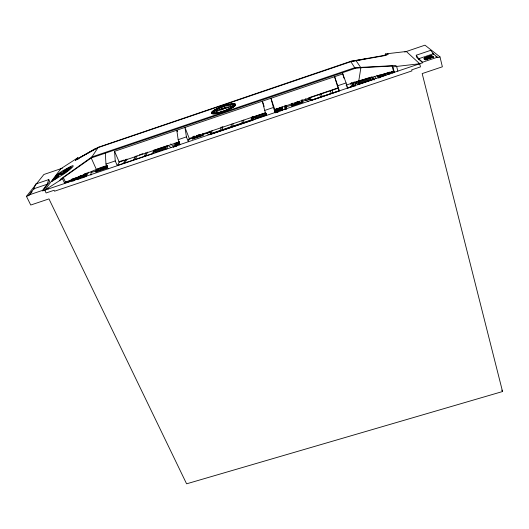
<?xml version="1.0" encoding="UTF-8"?>
<svg xmlns="http://www.w3.org/2000/svg" width="529" height="529" viewBox="0 0 529 529"><rect width="100%" height="100%" fill="white"/><g stroke="black" fill="none" stroke-linecap="round" stroke-linejoin="round"><path stroke-width="0.79" d="M252.564 120.037L253.325 116.347L253.318 119.534L266.517 115.077M252.168 116.367L252.148 118.324L251.282 119.951L211.547 133.354L210.35 132.673L210.635 131.238M251.308 117.557L251.275 120.268L252.922 116.334M243.677 122.516L243.796 120.096M90.942 175.073L91.074 172.606L91.861 171.336M242.018 123.078L242.156 120.645M356.004 83.602L356.11 82.081L369.566 77.538M286.004 105.456L286.268 109.404M232.78 126.193L233.024 123.733M231.127 126.748L231.404 124.117M222.319 129.717L222.802 126.391M220.666 130.279L221.175 126.94M153.503 152.385L153.84 150.236L167.263 145.7M346.045 85.156L358.774 80.858L360.884 67.725L392.108 66.013L392.875 66.866L394.33 72.308L393.556 71.428L392.108 66.013M192.688 136.806L192.569 139.061L203.354 135.424L203.103 134.505L209.094 132.481L211.481 133.692L212.056 130.65M209.094 132.481L209.358 131.179M203.308 133.467L202.997 134.796L201.946 135.371M202.977 133.579L202.455 135.067M354.086 81.916L352.195 86.683L350.377 83.443M355.138 85.896L356.11 82.081L357.723 84.779L372.919 79.654L371.06 77.029L373.864 79.813M194.255 136.502L193.912 137.791L194.374 137.831M194.103 135.966L193.588 137.937L194.685 137.738M192.569 139.061L193.138 136.951M189.263 138.472L188.324 141.765L186.42 136.885L184.965 127.449L189.263 138.472L265.452 112.756M179.146 144.146L178.868 145.019L180.402 144.496M179.265 143.782L179.543 142.923M173.267 147.108L174.596 143.22M28.943 194.97L33.876 188.747L35.668 184.019L48.794 179.576L47.134 184.264L42.492 190.394L28.943 194.97L29.168 195.432L26.45 196.345L30.748 205.027L48.966 198.904L186.598 483.823L502.55 391.533L422.175 73.584L442.37 66.799L439.989 56.914L424.972 45.177L404.778 52.027M166.688 149.052L168.01 145.449L171.244 147.657M152.299 153.906L153.84 150.236M145.911 155.791L147.545 152.094M144.291 156.333L145.944 152.63M67.586 169.478A2.962 0.364 -35.4 0 1 68.301 169.3L68.049 168.976A2.962 0.364 -35.4 0 0 66.251 169.796L66.502 170.12M67.871 169.597L66.872 170.609M135.272 159.374L137.064 155.632M133.658 159.923L135.47 156.167M125.062 162.82L127 159.031M123.449 163.362L125.413 159.566M179.596 141.739L119.25 162.105L117.319 165.709L115.243 160.935L114.575 151.327L342.805 73.908M96.853 169.154L95.696 171.046L95.908 171.971L106.428 168.42L106.217 167.495L107.294 165.63M107.096 166.093L105.866 167.958M98.916 168.401L97.6 170.669L105.364 168.176M98.606 168.506L97.283 170.801L105.45 168.143M95.908 171.971L97.918 168.645M428.331 57.066C430.103 56.253 428.629 57.112 429.237 56.808M85.711 176.878L88.674 172.196M84.871 176.607L85.493 175.635L82.511 176.64L81.876 177.618M87.239 172.91L86.63 173.869L83.668 174.868M80.256 178.174L80.897 177.189L77.915 178.194L77.267 179.179M432.471 56.226L429.171 58.362A6.454 1.375 -17 0 1 427.287 59.076L425.131 59.803M363.416 59.453L364.984 59.036L350.648 61.351L98.275 147.28L91.219 157.973L63.341 177.592L62.508 178.756L44.753 190.176L46.102 192.966L54.09 190.275L54.533 191.207L411.959 70.899L411.688 69.861L420.482 66.899L419.689 63.758L406.338 51.498L385.562 53.912L385.945 55.327M75.878 179.635L76.526 178.65L73.551 179.655L72.89 180.647M71.567 181.077L72.235 180.091L69.266 181.09L68.585 182.082M67.256 182.531L67.937 181.54L64.968 182.545M107.281 165.769L96.371 169.452L65.53 182.267L64.71 183.444L62.508 178.756M76.758 158.442L75.548 160.128L77.803 157.768L78.391 159.057M59.585 180.634L60.736 179.047L91.901 156.941L354.747 67.705L395.771 65.517L396.618 66.436L397.861 71.117M66.251 169.796L66.185 170.331M106.461 167.64L105.436 168.229M57 177.651L59.036 174.894L56.907 176.263L54.851 179.033M44.753 190.176L60.835 168.738L77.803 157.768M42.492 190.394L42.717 190.863L49.739 181.566L48.794 179.576M30.153 194.183L32.124 191.696M26.45 196.345L43.9 174.484L62.396 168.202M69.716 168.546L67.977 169.743A2.962 0.364 -35.4 0 1 67.09 170.523M68.01 169.062L69.583 168.024L67.725 169.419A2.962 0.364 -35.4 0 1 64.802 171.647A2.962 0.364 -35.4 0 1 63.235 172.242A2.962 0.364 -35.4 0 1 65.629 170.212M64.148 171.998L63.943 172.414L64.875 171.998M431.717 57.516L431.73 57.601M350.515 83.688L351.606 82.55L352.876 84.772L352.036 86.406L347.348 87.993M431.228 57.76L431.056 57.714M66.396 170.979L65.358 171.7M65.874 170.616L66.389 170.272M68.783 169.042L69.835 168.348M98.275 147.28L76.798 159.169M95.703 148.385L75.548 160.128L98.05 147.617L350.859 61.681L384.629 55.631L388.266 54.401L387.578 53.674M99.181 168.189L99.67 167.951M430.5 57.906L430.699 57.952M202.567 135.107L202.078 135.325M219.317 109.721L222.206 108.313L223.331 108.121L220.719 109.391L224.845 107.85L222.292 109.1L222.663 109.027L227.206 106.699L227.086 107.566L228.693 107.023L228.64 107.433L225.156 108.617L225.222 108.167L221.975 109.761L219.191 110.277A2.453 0.489 -20.1 0 1 216.95 111.407L214.318 112.3L214.576 110.978L217.188 110.092A2.506 0.503 -20.1 0 1 219.304 109.728M105.939 168.01L105.562 168.182M432.444 57.337L432.054 57.443L432.464 57.304M430.236 57.635L429.012 57.747L430.269 57.615M432.411 57.35A22.198 4.635 -17 0 1 429.455 58.236A6.93 1.468 -16.9 0 1 426.903 58.818L424.873 59.056M424.218 59.017L426.506 58.884M432.325 57.317L433.436 57.006M430.52 56.649L430.632 56.742A6.765 1.428 -17 0 1 428.12 57.747L428.1 57.767A7.247 1.534 -17 0 1 427.849 57.859L427.346 58.025A2.724 0.582 -17 0 1 427.101 58.104L426.963 58.15M360.884 67.725L355.19 68.386L91.219 157.973L96.371 169.452M42.717 190.863L422.704 62.739L416.812 57.456L416.244 55.228L430.751 50.321L433.357 53.779L437.728 57.674L439.989 56.914M425.799 58.362A3.485 0.741 -17 0 0 426.83 58.078A6.751 1.428 -17 0 0 427.584 57.833L427.604 57.826A7.247 1.534 -17 0 0 430.513 56.649M108.068 168.83L105.965 164.069L115.243 160.935M180.091 144.543L178.167 139.676L186.42 136.885M266.411 115.441L264.698 110.435L273.407 107.493L270.974 98.268L274.796 109.602L275.106 112.512L273.407 107.493M337.773 85.744L334.599 76.692L338.064 88.244L339.307 90.862L337.773 85.744L346.078 82.934L342.382 72.731L343.982 78.166M100.642 167.614L105.945 165.822M425.329 57.985L425.984 58.117L425.581 57.773M427.829 57.145L428.106 57.053M118.833 161.788L123.951 160.056M139.286 154.885L142.982 153.635M428.146 57.311L427.392 57.198L428.04 57.324M318.749 94.413L310.278 97.27L311.257 100.484L339.063 91.107M329.362 90.829L319.516 94.155L320.548 97.025M331.22 90.201L330.103 90.578L331.306 93.402M337.238 88.171L331.782 90.009L333.012 92.826M274.842 109.443L277.943 108.392M278.981 108.002L282.089 106.957M84.283 173.909L86.498 173.162M274.796 109.602L338.064 88.244M265.578 112.869L254.409 116.638L254.416 117.954L256.499 117.769L266.431 114.416M188.264 139.511L192.325 138.142M79.105 176.415L82.061 175.416M379.829 75.019L377.27 75.878L376.8 75.257M91.074 172.606L95.696 171.046M106.217 167.495L107.473 167.071M254.251 117.603L266.378 113.51M71.739 179.205L73.214 178.709L72.552 179.688L69.583 180.687M201.966 135.285L194.368 137.917M286.632 108.881L286.619 106.752L291.492 105.106L291.208 103.658M291.492 105.106L291.777 106.031L302.859 102.289L302.575 101.363L308.738 99.287L311.257 100.484M389.179 72.248L386.606 73.121L387.109 73.736L390.342 72.645L389.82 72.03M153.992 151.744L165.815 147.75M357.869 83.086L370.346 78.874M65.298 182.135L68.261 181.136M393.728 71.514L391.791 72.169L391.262 71.554M394.369 71.58L391.784 72.46L392.313 73.075L394.264 72.42M416.244 55.228L418.684 58.739L422.572 62.217L437.602 57.145M117.511 165.365L153.331 153.291M211.481 133.692L253.16 119.64L252.624 117.788M339.592 90.604L311.164 100.193L309.875 99.525L309.32 97.667M348.333 87.986L354.126 86.029L352.764 82.874M253.279 120.043L209.702 134.73L206.317 133.42M72.572 181.163L74.814 180.409M76.956 179.695L79.952 178.683M81.578 178.128L84.574 177.116M174.682 146.672L176.99 145.892M275.53 112.822L278.684 111.758M378.625 78.034L380.576 77.373M426.91 58.164L426.943 58.15A3.564 0.754 -17 0 1 425.514 58.527L424.972 58.607A1.752 0.37 -17 0 1 424.522 58.395A2.321 0.496 -17 0 1 424.999 58.018L425.045 58.045A1.805 0.384 -17 0 0 424.853 58.197A1.574 0.337 -17 0 0 424.767 58.316M428.986 57.026L429.693 56.808L428.503 57.185M358.774 80.858L393.556 71.428M293.205 104.987L301.867 102.011L301.702 100.067M355.19 68.386L350.648 61.351L383.532 55.532L386.137 54.527L385.562 53.912M293.218 104.894L292.768 104.887L292.418 103.188M430.454 56.041L430.427 56.041A2.519 0.536 -17 0 0 429.092 56.378A6.943 1.481 -16.9 0 0 425.693 57.694L425.693 57.694A6.348 1.356 -16.9 0 1 427.961 56.702L427.981 56.696A5.978 1.276 -16.9 0 1 429.409 56.226A2.751 0.582 -17 0 1 430.593 55.935L431.287 55.902A1.706 0.364 -17 0 1 430.599 56.55M424.847 58.203L425.475 58.117M425.918 58.058L427.584 57.833M428.133 57.76L429.528 57.568M430.123 57.489L432.775 56.967L431.439 55.882A1.931 0.41 -17 0 0 429.634 56.134A7.69 1.64 -16.9 0 0 426.519 57.231A4.9 1.045 -17 0 0 424.642 58.19M392.875 66.866L419.689 63.758M430.58 56.021L431.023 56.094L430.606 56.55M427.293 58.448L426.817 58.607L427.617 58.382L426.533 58.712L427.67 58.488L426.863 58.646M308.731 101.284L305.881 100.252L305.491 98.837M432.391 53.429L433.482 54.295L433.357 53.779L418.684 58.739L418.809 59.248M435.909 56.226L437.728 57.674M426.896 57.555L427.485 57.608L426.03 57.754L426.44 57.681M371.589 76.996L374.327 79.899M170.788 143.908L173.968 147.307M374.565 76.48L375.94 78.358M372.773 77.148L374.155 79.079M356.083 60.716L360.963 67.851M346.819 86.611L347.593 88.065L346.078 82.934M501.803 390.091L502.55 391.533M34.094 189.203L33.876 188.747L47.134 184.264L47.359 184.727M47.808 188.212L48.199 189.018M63.341 177.592L65.53 182.267M114.575 151.327L119.25 162.105M177.38 131.681L176.798 130.213L178.167 139.676M321.189 93.587L322.247 96.457M264.163 106.468L262.358 101.191L264.698 110.435M284.946 105.225L285.799 109.04M308.328 97.878L308.738 99.287M302.284 100.041L302.859 102.289M302.211 99.941L302.575 101.363M422.572 62.217L422.704 62.739M301.371 100.179L301.616 102.037L293.066 105.02L292.438 105.013L292.081 103.3M291.327 103.737L291.777 106.031M286.374 105.291L286.619 106.752M284.523 106.422L285.019 109.569M266.279 113.232L266.365 114.7M105.324 153.185L105.965 164.069M253.325 116.347L253.417 117.941M354.754 82.121L354.919 86.227M425.752 58.408A1.574 0.337 -17 0 1 424.767 58.421M61.959 173.056A6.434 0.793 -35.4 0 0 63.513 173.499A6.434 0.793 -35.4 0 0 71.038 167.594L71.131 167.283A6.434 0.793 -35.4 0 0 70.258 167.409M66.502 170.979A2.962 0.364 -35.4 0 1 65.246 171.852M64.657 172.216A2.962 0.364 -35.4 0 1 64.168 171.852M234.175 103.935A12.795 2.566 -20 0 1 230.492 108.756A12.795 2.566 -20 0 1 214.516 113.874A12.795 2.566 -20 0 1 214.741 110.158M215.475 109.741A12.795 2.566 -20 0 1 218.021 108.452M218.715 108.128A12.795 2.566 -20 0 1 223.245 106.322M224.018 106.051A12.795 2.566 -20 0 1 226.333 105.317M233.944 104.742A11.301 2.268 -20 0 1 230.875 108.134A11.301 2.268 -20 0 1 220.421 112.32M219.753 112.498A11.301 2.268 -20 0 1 218.47 112.809M217.869 112.935A11.301 2.268 -20 0 1 215.726 113.272M214.126 113.312A11.301 2.268 -20 0 1 213.458 111.712M214.635 110.733A11.301 2.268 -20 0 1 215.759 110.012M216.93 109.358A11.301 2.268 -20 0 1 218.662 108.498M219.277 108.22A11.301 2.268 -20 0 1 221.234 107.387M221.909 107.123A11.301 2.268 -20 0 1 223.972 106.382M224.653 106.15A11.301 2.268 -20 0 1 226.015 105.727M226.677 105.535A11.301 2.268 -20 0 1 230.657 104.656M200.253 134.518A2.407 0.529 -20.5 0 1 199.843 135.417A2.407 0.529 -20.5 0 1 196.788 136.462A2.407 0.529 -20.5 0 1 196.676 135.741M197.112 135.49A2.407 0.529 -20.5 0 1 197.634 135.239M198.798 134.802A2.407 0.529 -20.5 0 1 199.36 134.65M198.507 135.034A1.805 0.397 -20.5 0 1 199.883 135.173A1.805 0.397 -20.5 0 1 197.026 136.231A1.805 0.397 -20.5 0 1 198.071 135.199M232.482 105.721L232.436 106.137L228.971 107.314L229.13 106.038L230.895 105.443L230.789 106.296L232.482 105.721M428.913 57.978L427.915 58.342A2.096 0.45 -16.9 0 1 427.789 58.263L428.827 57.912A2.096 0.45 -17 0 1 428.913 57.978M216.315 110.766L216.222 111.275L217.472 110.607L216.315 110.766M70.879 166.952L70.787 167.27A6.434 0.787 -35.4 0 1 62.508 173.611A6.434 0.787 -35.4 0 1 63.096 171.575A6.434 0.787 -35.4 0 1 70.879 166.952M177.909 144.609L177.625 145.482L174.557 146.52L174.848 145.64L177.909 144.609M178.313 143.385L178.035 144.245L174.98 145.277L175.271 144.41L178.313 143.385M178.862 142.037L178.584 142.89L175.542 143.914L175.833 143.061L178.862 142.037M51.822 181.44L64.697 173.466A10.884 1.342 -35.4 0 0 72.48 167.091A10.884 1.342 -35.4 0 0 71.17 166.285A151.228 20.082 -36.4 0 0 62.429 170.94L56.788 174.841L51.822 181.44M166.199 146.718L165.425 148.794L155.738 152.061L153.959 152.154L154.587 150.639L166.199 146.718M67.619 169.273L63.632 172.044L67.619 169.273M86.406 174.272L85.791 175.238L82.815 176.243L83.437 175.271L86.406 174.272M81.83 175.82L81.201 176.792L78.226 177.797L78.867 176.825L81.83 175.82M77.485 177.275L76.844 178.253L73.868 179.252L74.523 178.28L77.485 177.275M60.716 172.824L57.218 177.559L54.513 179.305L58.051 174.544L60.716 172.824M428.616 58.084L428.093 58.183L428.616 58.084M433.516 57.066L425.422 59.843L423.835 58.686A4.966 1.058 -17 0 1 427.65 56.669L428.9 56.246A2.552 0.542 -17 0 1 431.849 55.717L433.516 57.066M430.355 56.636L429.568 56.411L430.355 56.636M278.221 108.643L275.113 109.695L275.192 110.435L278.314 109.384L278.221 108.643M282.565 107.129L279.451 108.18L279.55 108.921L282.671 107.863L282.565 107.129M369.824 78.12L357.564 82.26L358.239 83.37L360.652 83.086L370.875 79.634L369.824 78.12M380.715 75.098L377.508 76.183L377.977 76.811L381.197 75.72L380.715 75.098M385.172 73.604L381.958 74.688L382.447 75.31L385.674 74.225L385.172 73.604M278.234 109.814L275.106 110.872L275.186 111.626L278.327 110.561L278.234 109.814M282.605 108.293L279.471 109.351L279.57 110.098L282.711 109.04L282.605 108.293M381.178 76.011L377.951 77.102L378.427 77.737L381.667 76.645L381.178 76.011M385.654 74.51L382.427 75.601L382.923 76.229L386.163 75.138L385.654 74.51M390.329 72.936L387.096 74.027L387.612 74.649L390.852 73.557L390.329 72.936M282.751 109.351L279.603 110.416L279.702 111.169L282.863 110.105L282.751 109.351M278.36 110.878L275.212 111.943L275.298 112.703L278.452 111.639L278.36 110.878M217.538 113.285A12.392 2.486 -20 0 0 235.266 104.914A12.392 2.486 -20 0 0 217.988 108.557A12.392 2.486 -20 0 0 217.538 113.285M217.948 112.604A11.301 2.261 -20 0 0 234.135 104.973A11.301 2.261 -20 0 0 218.384 108.293A11.301 2.261 -20 0 0 217.948 112.604M217.234 113.133A12.795 2.559 -20 0 0 235.544 104.497A12.795 2.559 -20 0 0 217.697 108.266A12.795 2.559 -20 0 0 217.234 113.133M217.426 112.994A12.392 2.48 -20 0 0 235.16 104.623A12.392 2.48 -20 0 0 217.882 108.273A12.392 2.48 -20 0 0 217.426 112.994M101.158 169.135A2.407 0.509 -22 0 0 104.577 167.376A2.407 0.509 -22 0 0 101.277 168.136A2.407 0.509 -22 0 0 101.158 169.135M101.614 168.863A1.805 0.384 -22 0 0 104.015 167.541A1.805 0.384 -22 0 0 101.383 168.242A1.805 0.384 -22 0 0 101.614 168.863M295.704 103.539A2.447 0.542 -19 0 0 299.302 101.925A2.447 0.542 -19 0 0 295.936 102.474A2.447 0.542 -19 0 0 295.704 103.539M296.194 103.281A1.838 0.403 -19 0 0 298.72 102.057A1.838 0.403 -19 0 0 296.028 102.593A1.838 0.403 -19 0 0 296.194 103.281"/></g></svg>
